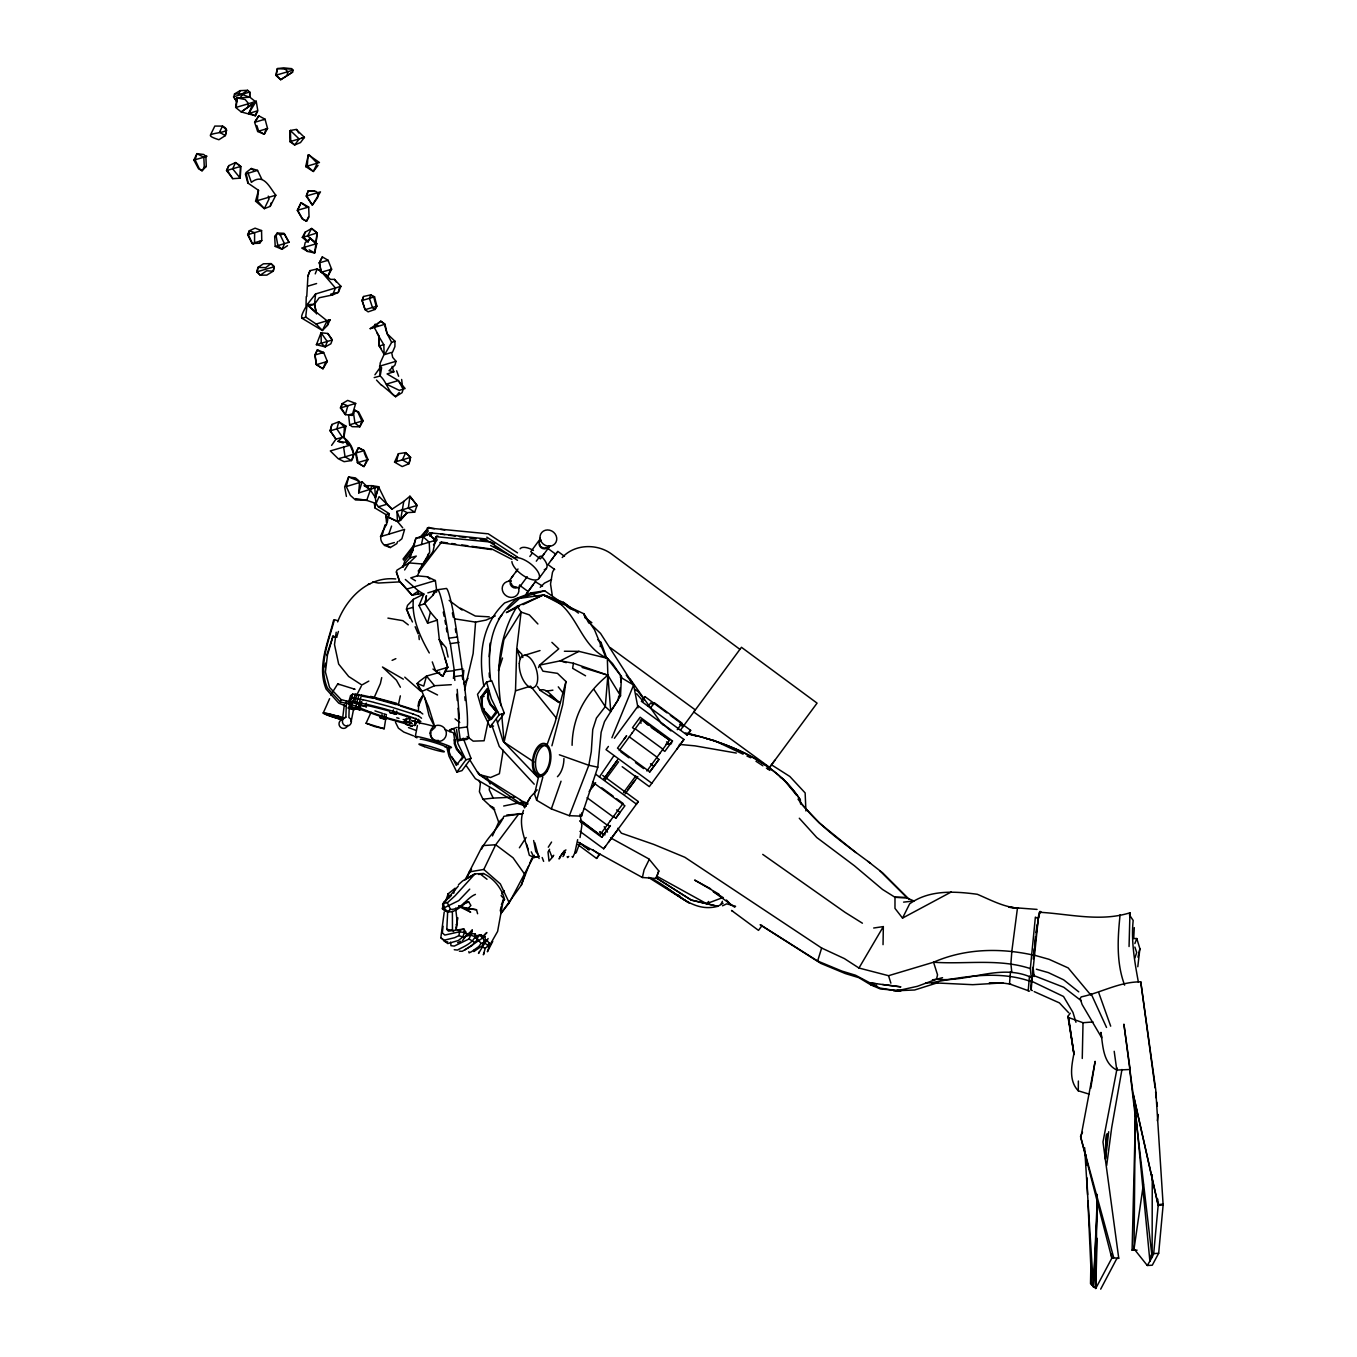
<?xml version="1.0" encoding="UTF-8"?>
<svg xmlns="http://www.w3.org/2000/svg" width="1357" height="1357" viewBox="0 0 1357 1357"><rect width="100%" height="100%" fill="white"/><g stroke="black" fill="none" stroke-linecap="round" stroke-linejoin="round"><path stroke-width="1.5" d="M1034.102 976.514L1033.203 968.169L1038.275 918.757L1035.374 917.111L1030.336 968.593L1031.269 977.396C1000.55 963.3 968.423 982.604 936.534 979.228L932.429 979.839M1032.643 974.089L1032.643 967.422M1152.263 1174.772L1152.127 1257.311L1147.276 1265.487L1134.045 1248.864L1135.317 1108.364M319.353 262.749L321.405 272.316L328.038 276.082L331.634 269.246L328.072 260.256L322.338 256.897L319.353 262.749L321.134 272.265L328.038 276.082L329.853 271.146M254.539 242.767L254.624 232.725L249.332 230.758L247.636 234.727L252.114 243.463L259.577 243.276L261.765 240.545L261.562 230.571L255.082 228.163L249.332 230.758L248.297 234.591L252.334 243.412L253.352 244.26L254.539 242.767L261.765 240.545M249.688 97.28L249.739 92.005L247.619 90.308L240.07 90.648L234.524 93.921L233.811 96.754L236.847 101.775L233.472 96.822L242.055 94.362L249.688 97.28L249.739 92.005L242.547 94.21L240.257 97.806M1097.101 1194.347L1095.727 1288.472L1090.519 1283.688L1091.062 1254.954M316.418 344.695L321.049 332.753L327.783 333.5L332.278 339.979L330.854 343.796L325.256 346.883L316.334 344.695L332.278 339.979L327.783 333.5M384.964 326.206L387.05 333.635L394.989 341.252L394.904 346.629L392.58 352.091M883.034 944.659L883.339 926.594L873.687 928.018M1150.041 1255.106L1149.922 1261.433L1134.961 1105.819M467.741 933.616L475.255 933.837L475.204 936.635C471.829 943.743 463.924 946.44 457.479 950.053L454.256 949.73M1082.258 1058.477L1083.022 1022.72L1068.468 1017.513L1067.925 1016.359L1070.249 1013.204M1137.081 1250.187L1132.094 1250.17L1135.402 1117.574L1129.669 1069.146M306.258 296.572L305.987 306.818C304.528 309.294 297.132 321.88 305.698 317.046L316.147 324.052L322.406 330.497L327.41 325.409L330.141 319.794L328.157 320.303L327.41 325.409M349.292 704.079L348.902 717.531A4.512 4.495 53.8 0 1 350.157 724.655A4.512 4.495 53.8 0 1 342.982 723.773A4.512 4.495 53.8 0 1 345.848 717.158L346.442 701.281L349.36 702.163M448.913 747.198L448.811 751.015L451.118 757.019L458.004 764.517M454.408 739.769L454.29 743.585L456.614 749.573L463.483 757.087L461.295 760.073M487.875 688.932L482.397 696.362L482.108 705.911L484.432 711.916L491.302 719.431L497.629 711.747L490.742 704.249L488.418 698.244L488.656 690.611M487.825 690.849L487.604 698.482L489.928 704.47L496.798 711.984M534.03 762.023L504.092 742.194L515.507 690.815L516.729 648.985L521.088 612.092L517.238 606.257L506.382 612.584L519.324 606.409M1097.151 1238.296L1095.727 1288.472L1111.824 1258.193L1111.332 1254.038M449.744 746.961L449.167 751.405L448.455 747.809M461.567 753.847L457.428 749.352L455.104 743.348L455.223 739.531M1037.732 919.384L1039.462 912.26C1069.486 913.939 1100.035 922.149 1129.957 912.803L1129.058 946.524M458.598 905.899L467.961 908.664L470.896 905.475L468.81 902.049L467.13 901.76C460.447 907.036 450.541 917.111 442.365 908.715L443.654 902.151L451.457 895.45M1084.633 1147.632L1093.437 1287.047L1097.101 1203.065M1029.522 991.153L1009.506 983.91L1010.49 971.612M538.983 774.898L534.573 794.218L536.66 800.24L551.332 808.891L569.363 815.693L581.525 816.151L597.792 767.197L601.134 732.288L604.493 721.636L620.522 695.802L621.438 676.566L612.465 663.454L605.459 656.5L594.57 629.885L583.747 613.703L543.326 594.943L519.544 598.386L507.569 609.072M1028.199 990.831L1029.471 976.158M1030.658 989.134L1031.676 976.887M1093.437 1287.047L1095.744 1241.044M1096.066 1234.768L1097.118 1213.853M1133.774 937.433L1134.265 927.611M347.596 443.756L343.915 436.835L344.373 426.692L338.741 421.773L331.905 424.487L330.175 430.763L335.959 439.142L331.6 445.384M495.322 615.908L486.077 620.081L475.578 622.117L473.135 653.514L464.637 689.78M1105.31 1157.691L1106.532 1134.622L1105.293 1153.552M388.407 517.254L389.306 513.675L385.88 514.557L374.651 507.789L376.093 503.481L375.363 497.832L378.671 486.722L358.689 492.896L359.554 482.634L357.315 480.463L348.63 476.986L344.661 486.892L346.408 496.425M447.963 897.995L448.2 893.788L455.121 888.207L453.73 893.279M489.215 656.737L490.114 643.116M1105.361 1159.217L1107.108 1133.841L1105.327 1156.859M353.448 709.813L351.158 721.585A14.757 1.086 16.7 0 0 351.124 721.178M1033.271 959.128L1034.238 948.747M479.411 951.732L478.495 953.411L486.824 939.79L488.791 942.827L488.13 945.778L485.246 948.289L483.363 954.785L484.178 952.987M402.435 566.395L410.085 557.812L416.277 556.065L409.051 562.901L397.024 570.11L396.278 572.009L399.416 581.135L412.138 595.231L418.261 593.925L418.516 590.957L405.336 579.49M418.567 703.486L418.312 706.403L423.045 695.7M500.954 705.691C496.051 671.885 498.579 635.788 517.238 606.257L543.326 594.943C578.065 604.594 576.895 644.914 607.325 658.315L607.868 675.209L605.29 706.624L596.435 718.04L592.738 729.574L591.296 751.591L588.819 765.28L569.363 815.693M533.657 840.543L535.761 851.568L538.169 854.605M429.287 652.954C420.178 636.993 411.476 618.198 413.359 599.336L423.876 594.061L418.516 590.957L412.138 595.231L399.569 581.101L396.498 571.976M581.525 816.151L581.814 812.792M457.716 930.359L463.958 929.104L464.552 932.564L462.584 937.178L458.344 940.503L447.708 943.59L440.838 937.721L444.214 912.006M462.974 679.569L463.806 670.307M453.628 931.53L452.458 930.223L452.39 911.446M1130.008 1068.332L1130.127 1069.486L1116.794 1070.062C1102.851 1063.159 1103.02 1045.772 1100.917 1032.389L1101.748 1037.817L1082.089 1004.485L1080.189 998.548L1081.207 996.886C1101.409 992.629 1119.559 981.705 1140.762 981.857L1155.706 1089.535L1163.136 1204.897L1158.166 1205.44L1133.146 1093.929L1152.127 1257.311L1153.687 1253.647L1158.166 1205.44L1157.758 1199.113M1147.276 1265.487L1152.263 1265.233L1158.674 1253.257L1163.136 1204.897M377.11 333.228L378.671 336.095L379.248 345.95L384.133 354.33L380.197 363.031L379.977 366.119L381.622 367.781L380.164 375.957C386.847 381.894 387.966 391.885 395.616 396.702L402.062 392.665L403.216 389.188L398.364 380.554L387.084 373.921L393.852 371.818L392.071 366.356M305.698 317.046L307.089 304.697L315.587 293.96L340.929 286.327L334.416 279.372L330.497 279.389L323.271 273.079M620.895 682.096L621.438 676.566L607.325 658.315L578.93 651.36L564.376 651.241M305.104 232.234L303.68 236.881L302.323 237.373L307.615 235.897L315.96 243.022L316.978 232.98L311.635 228.468L305.104 232.234L302.323 237.373L308.107 242.292M462.533 940.554L467.045 934.532L463.958 929.104L448.455 931.123L446.809 929.375L447.657 911.972M1034.679 944.591L1035.527 936.279M315.587 293.96L314.502 304.239L316.605 313.654M1033.949 954.87L1035.883 936.483M1078.374 1081.037L1078.272 1090.807L1089.196 1094.149M1090.74 1088.263L1095.133 1061.327L1080.817 1137.505L1113.775 1257.854L1118.745 1258.227L1102.987 1141.949L1117.133 1068.044M503.21 750.184L499.393 773.727L490.555 777.51L480.056 774.745L477.494 771.743M1105.667 1158.657L1106.125 1154.519M1106.583 1150.363L1108.669 1131.738M443.06 926.288L442.331 932.802L444.774 935.075L459.497 931.767L464.552 932.564L467.045 934.532M261.799 179.192L257.542 170.388L251.299 168.489L245.99 172.593L248.212 183.263L258.509 190.319L257.287 200.785L264.361 208.656L270.196 206.366L275.827 195.221C269.398 187.249 263.784 172.661 251.384 182.33L248.127 173.238L245.363 174.035L247.924 183.314M1137.794 966.727L1139.88 948.645L1136.793 938.552L1132.79 938.518M347.833 725.198A4.512 4.495 55 0 1 342.999 728.37A4.512 4.495 55 0 1 339.029 724.129A4.512 4.495 55 0 1 342.49 719.481L344.339 704.47M489.572 787.247L489.249 789.859L493.202 798.103L514.608 797.119M306.767 296.538L307.937 275.98L310.007 270.637L317.148 268.974L320.269 270.874M1036.019 932.53L1037.002 925.016M240.63 166.334L240.206 178.157L232.861 178.683L226.551 170.558L228.841 165.622L235.575 162.552L240.63 166.334L240.206 178.157L232.658 168.828L235.575 162.552L240.63 166.436L226.551 170.558L228.841 165.622M315.96 243.022L317.284 232.98L311.635 228.468L307.615 235.897L316.978 232.98M1036.171 934.413L1038.275 918.757L1040.005 911.378L1041.073 911.955M1106.667 1165.51L1111.671 1127.752L1121.968 1069.486M307.666 251.452L304.239 247.398L305.104 242.801L310.295 238.357L315.893 243.768L314.654 252.979L307.666 251.452L301.763 248.06L316.826 243.582L314.654 252.979L309.125 249.841M325.069 667.033L325.595 663.183M336.197 632.226L334.5 644.592L338.656 664.065L348.664 676.481L361.844 685.014L368.816 681.095M402.724 527.822L397.431 521.41L396.939 511.385L401.943 509.91L407.151 512.658L414.665 512.183L417.074 505.364L409.916 496.238L403.792 501.378L400.502 520.393L397.431 521.41L387.695 516.83L389.306 513.675L378.382 506.806L376.093 503.481L366.712 500.36L355.704 498.63M551.892 642.353L558.745 648.85L539.543 665.117L542.919 671.172L557.473 673.36L565.954 681.519L562.714 704.69L551.909 745.807M453.391 678.398L454.222 672.648M1032.456 975.496L1031.116 990.203L1032.389 990.525M1143.408 1184.169L1134.045 1248.864L1132.094 1250.17M538.542 667.593L539.543 665.117L560.288 660.842L573.4 663.234L572.654 668.322L585.562 675.803M572.094 745.315C572.501 716.309 585.681 693.291 607.868 675.209L620.522 695.802M210.539 134.835L214.83 126.065L222.497 126.116L226.602 130.068L225.313 135.615L218.901 139.737C191.829 131.12 239.595 135.174 222.497 126.116L219.512 132.206L225.313 135.615L226.5 130.035M404.623 569.957L409.051 562.901L422.994 564.054L429.677 552.112L429.236 542.223L423.096 536.795L415.887 538.22L409.475 557.897M371.14 712.221L366.085 723.23L374.413 726.487L384.184 728.743L386.05 716.767M1157.334 1120.763L1158.318 1114.504M440.838 937.721L444.044 940.248L454.714 937.67L458.903 935.601L459.989 929.528M472.236 930.105L471.659 933.803L468.979 934.278L472.236 930.105L467.894 934.328M577.658 839.661L574.825 852.925L572.705 857.403L572.094 856.538M618.758 696.039L618.063 700.144L612.092 709.202M619.471 691.934L620.166 687.829M274.029 266.735L273.266 271.163L266.803 275.115L260.29 275.183L256.795 271.875L257.983 267.397L263.428 263.801L271.027 263.614L274.284 266.718L273.266 271.163L266.634 270.789L260.29 275.183L257.236 271.807L257.983 267.397L265.701 267.651L271.027 263.614L274.284 266.718L256.795 271.875M428.473 553.707L427.913 556.794L423.333 563.291M305.698 166.606L308.378 154.749L319.438 162.518L305.698 166.606L313.348 171.474L318.064 165.401M343.915 436.835L345.916 426.115L338.741 421.773L336.875 428.948L342.422 437.31C348.868 439.295 357.62 453.153 351.395 460.583L344.084 461.668L338.181 458.683L330.311 450.931L350.242 445.13L346.747 444.044M456.173 929.392L457.343 923.133L455.647 908.189M206.264 166.436L205.891 156.462L203.72 154.477L196.935 153.646L193.864 160.092L198.546 168.777L202.04 170.778L206.264 166.436L204.296 167.132L202.04 170.778L199.275 168.624L195.103 159.821L196.935 153.646L203.821 157.242L206.976 156.191L205.891 156.462M455.935 928.069L457.869 917.824M500.275 910.954L501.038 906.849M600.218 646.577L601.015 642.421L597.792 639.656M1120.102 914.788C1117.642 938.179 1116.183 962.69 1124.614 985.131M488.266 720.737L484.11 740.769L473.203 741.143L467.062 736.529M410.085 557.812L413.631 546.803L421.433 544.547L423.096 536.795L428.846 534.183L435.376 540.307L433.137 550.976M398.28 705.25L400.349 695.853M410.594 457.377L402.384 459.853L405.709 452.61L410.459 457.326L409.017 463.704L402.215 466.571L394.548 462.109L398.398 453.73L405.709 452.61L410.594 457.377L409.017 463.704L402.384 459.853L394.548 462.109M381.724 677.618L380.367 683.623L373.82 698.346L362.59 696.26M1137.963 957.194L1139.88 948.645M547.058 744.705L555.081 722.45L565.954 681.519M760.683 924.965L817.626 961.01L841.9 971.086L855.555 975.242L879.607 987.998L896.926 990.831L917.417 986.302L936.534 979.228L937.534 974.818L933.565 962.232L888.547 975.7L858.964 968.033L844.376 958.585L821.647 948.034L684.844 857.268L653.769 844.41L621.387 833.181L617.774 828.279M355.67 403.419L352.142 415.395L345.39 414.631L340.42 407.948L342.134 403.674L347.68 400.4L355.67 403.419L340.42 407.948M339.182 288.549L338.3 292.4L332.533 294.944L319.2 297.76L314.502 304.239L308.616 306.071L307.089 304.697L314.502 304.239L316.418 313.704M396.566 461.397L398.398 453.73M275.742 75.28L277.371 68.613L283.664 67.85L291.551 68.664L293.061 70.174L292.586 72.125L280.678 79.707L275.742 75.28L293.061 70.174M375.363 497.832L378.671 486.722L371.92 485.67L366.712 500.36L355.449 499.936L350.36 495.373L346.289 486.552L348.63 476.986L355.432 477.901L359.164 481.09M287.022 75.347L287.888 71.802L285.157 69.088L277.371 68.613L276.302 75.195L280.678 79.707L292.586 72.125M1038.529 918.095L1039.411 914.584M427.591 623.168L430.44 612.177L424.995 603.712L426.454 595.757L424.995 603.712L419.025 605.578L427.591 623.168L437.412 620.098M343.27 442.959L338.029 441.33L342.422 437.31L335.959 439.142L330.175 430.763L331.905 424.487M413.631 546.803L415.887 538.22L428.846 534.183L435.376 540.307L421.433 544.547M536.66 800.24L542.817 777.171M382.504 534.183L384.964 524.989L386.592 524.43M270.196 206.366L271.146 202.871M580.05 837.523L581.848 825.582L580.033 814.251M403.029 567.294L404.657 561.272L413.342 550.196M412.443 621.981L406.438 609.174L407.507 605.392L413.359 599.336M565.038 852.366L562.731 854.147L564.342 850.907L565.038 852.366L563.579 854.673M268.279 196.12L269.093 198.851L264.361 208.656L255.574 201.175L258.509 190.319M338.419 631.463L336.655 637.23L333.025 636.128L327.478 654.922L325.409 672.003L329.564 687.422L341.099 699.584L359.368 704.571L357.858 709.049L355.449 708.354M257.135 110.918L248.704 113.547L252.945 103.726L241.224 111.953L247.534 107.44L248.636 103.709L256.219 101.232L257.83 110.782L255.404 115.752L241.224 111.953L235.626 107.44L237.068 97.958L249.892 97.229L255.201 101.419M363.014 699.805L354.007 698.227L352.99 701.637L350.445 701.739L352.735 694.122L364.27 695.581M415.819 721.653L414.665 725.469L411.985 725.147M416.463 721.551L414.665 725.469L416.412 721.805M323.288 712.9L329.598 698.685M366.712 710.678L350.649 704.283L340.37 702.01L341.099 699.584M348.851 701.365L350.564 695.649L352.735 694.122M349.885 706.522L356.179 708.439L349.885 706.522L350.835 703.35M350.649 704.283L351.378 701.857M350.004 707.37L355.195 709.134L348.902 707.218L350.004 707.37L350.954 704.198M350.988 706.675L351.938 703.52M355.28 694.004L352.99 701.637L368.29 704.656M354.72 701.84L357.01 694.224M356.806 702.18L359.096 694.563M355.432 708.032L356.382 704.877M359.249 702.638L361.539 695.021M360.114 704.928L366.407 706.76L360.114 704.928L361.081 701.756M360.894 704.962L361.844 701.806M354.194 708.32L359.978 709.999L360.674 706.556M365.338 706.268L366.288 703.113M381.096 717.717C394.293 721.873 374.396 716.615 381.096 717.717L382.046 714.545M383.505 718.413L384.455 715.258M385.303 719.074L386.253 715.919M396.855 711.153L395.905 714.325L389.612 712.476L392.563 713.087L393.513 709.915M405.573 721.449L411.833 723.366L405.573 721.449L406.523 718.277M405.93 724.282L412.206 726.216L405.93 724.282L406.879 721.11M409.068 722.263L410.018 719.108M409.407 725.096L410.357 721.924M418.533 719.227L417.583 722.399L414.869 721.313L415.819 718.141M416.345 721.958L415.327 725.35L414.886 722.552L420.823 721.517L418.787 720.041M417.43 725.52L415.276 736.58M326.647 655.516L333.025 636.128M358.689 492.896L362.098 481.752L369.935 489.436L375.482 497.697L374.82 487.977L371.92 485.67L364.287 485.738L369.935 489.436M337.74 620.726L334.416 619.708C328.564 641.725 317.962 665.693 327.444 688.118L340.37 702.01M817.626 961.01L821.647 948.034M481.565 849.177C487.078 837.354 498.545 828.652 503.871 816.32L523.208 813.471M528.823 865.783L521.359 885.052L500.767 913.702L509.231 902.812L534.302 855.317M352.481 414.343L352.142 415.395L351.073 414.767M523.497 810.417C517.645 825.226 526.007 840.763 529.315 855.266L534.064 857.505L537.609 856.827M501.428 904.797L503.379 899.708L504.516 899.538C502.09 888.53 493.727 878.318 483.482 873.552L478.631 874.485M502.531 658.026L498.426 670.595L503.922 639.588L521.088 612.092L529.349 614.891L537.898 623.983M450.558 942.097L450.982 945.693L454.273 946.083L469.081 938.925L471.235 933.616M350.564 695.649L351.65 696.972M424.215 603.865L432.866 595.367L433.901 592.297M1134.893 957.923L1136.708 952.546L1134.859 947.067M521.359 885.052L524.938 874.603L513.065 857.811L495.695 844.766L482.668 845.598L465.502 879.251M259.577 243.276L260.391 240.901M382.012 536.015L380.367 536.643L388.78 534.2L391.579 526.092M579.541 843.579L576.437 852.111L575.605 853.282L574.995 852.417M287.514 245.685L282.052 249.264L277.863 245.719L276.166 236.152L277.235 233.065L283.834 233.302L289.007 242.292L275.217 246.397L274.674 236.542L277.235 233.065L280.22 234.948L284.478 243.751L282.052 249.264L275.217 246.397M479.428 934.854L484.924 936.432L485.382 940.147L482.464 943.675M551.332 808.891L561.052 781.208M256.558 112.529L255.404 115.752L249.484 113.174M445.113 902.422L448.2 893.788L449.54 897.265M238.968 93.718L240.07 90.648M376.907 306.173L365.118 309.667L362.115 300.508L363.574 296.488L370.732 294.876L374.549 296.81L376.907 306.173L375.075 309.43L368.137 311.856L365.067 309.617L362.048 300.474L363.574 296.488M310.007 270.637L307.937 275.98M306.224 196.07L320.473 191.88L312.331 205.094L306.716 195.985L308.124 190.947L315.91 191.388L317.657 192.796L317.725 197.494L312.331 205.094L306.224 196.07L308.124 190.947L314.722 191.167M485.382 940.147L482.651 945.473L473.847 951.562L473.763 950.358M353.566 413.648L354.872 410.204L358.689 412.053L363.15 420.738L359.809 426.81L352.125 426.675L349.648 424.741L348.613 414.869L353.566 413.648L355.025 423.282L359.809 426.81L361.98 421.196L357.943 412.341L354.872 410.204M1134.876 943.573L1136.793 938.552M315.231 273.877L317.148 268.974L321.643 271.96L335.467 288.04L332.533 294.944M397.618 541.562L396.787 543.631L390.307 547.55L384.591 545.412C373.786 535.761 389.272 527.432 387.695 516.83L397.211 521.478M502.752 818.576L498.697 822.155L492.472 835.929M325.052 363.523L322.983 368.765L316.317 364.592L314.892 354.991L317.368 349.885L323.661 352.464L327.342 361.437L322.983 368.765L316.317 364.592M338.029 441.33L345.984 442.365L350.123 445.249L353.94 454.171L351.395 460.583L345.051 456.851L339.25 458.479M529.586 863.883L531.842 858.218M611.922 737.733L633.617 685.031L600.54 633.414L588.684 622.1M524.599 807.466L530.604 796.847L537.168 789.876M419.025 605.578L423.876 594.061L418.261 593.925M308.293 217.12L306.546 221.225L302.289 218.901L297.302 210.318L301.05 202.719L308.684 207.044L309.057 216.967L306.546 221.225L302.509 218.918L297.692 210.335L301.05 202.719L307.394 207.299L308.684 207.044L297.302 210.318M469.285 871.889L483.804 869.464L495.695 844.766L519.086 813.522M376.093 503.481L379.146 496.594L391.952 509.214L403.792 501.378M366.288 461.431L363.981 466.571L357.366 462.601L355.551 453.102L358.384 447.725L364.185 450.626L368.001 459.565L363.981 466.571L357.366 462.601M418.516 572.807L422.417 564.054M458.259 886.087L442.535 904.61M296.437 129.627L304.426 137.362L300.491 142.57L294.673 144.962L289.957 141.654L289.821 131.68L290.364 130.493L296.555 129.373L298.71 132.969M486.281 941.385L486.824 939.79M503.379 899.708L497.612 931.411L488.757 946.965L489.928 943.539L488.791 942.827M415.496 580.796L410.798 577.861L417.362 575.843L422.994 564.054M1082.513 1132.23L1080.511 1136.437L1111.824 1258.193L1113.775 1257.854M720.821 904.542L722.416 901.319M799.29 818.237L816.778 837.523L854.35 865.715L882.508 889.446L894.992 897.265L894.975 908.376L902.524 918.095L909.648 903.83C929.257 889.683 954.531 891.227 977.311 894.28C990.593 899.928 1003.773 907.138 1018.445 908.206L1009.201 907.239L1018.445 908.206M322.338 256.897L319.336 262.868L328.072 260.256L327.054 260.459M361.25 686.235L356.721 695.055M554.301 568.753L552.486 572.281L550.535 584.019L552.333 595.808M258.797 115.854L254.624 122.317L257.66 131.459L264.276 134.258L267.55 128.491L265.056 119.195L258.797 115.854L254.624 122.317L265.056 119.195L263.597 119.518M1100.68 1289.15L1116.794 1258.601L1118.745 1258.227M337.622 621.913C346.747 597.945 368.12 576.148 395.718 578.964M492.744 941.419L487.384 951.783L488.707 948.153L488.13 945.778L484.703 942.894M549.568 849.261L548.024 852.077L549.025 861.067L553.266 856.335M565.971 849.957C563.189 850.279 556.031 863.883 560.424 857.047M430.44 612.177L437.259 620.234L439.346 639.69L447.759 667.339L442.755 676.312L432.968 669.052M564.291 854.639L562.951 856.572M394.989 341.252L391.647 342.388L384.71 354.55L391.63 352.413L392.682 357.366L396.04 361.318L394.972 365.05L389.018 370.732L393.852 371.818M559.033 702.57L540.12 690.374C546.65 686.489 554.538 700.449 560.424 702.536M465.621 879.573L471.541 869.175M858.964 968.033L883.339 926.594M658.739 870.906L656.059 878.471L658.874 871.058L648.951 858.964L610.582 837.846M526.55 803.666L529.892 798.103M486.315 941.537L488.113 938.518M419.567 700.992L422.773 695.683M248.704 113.547L256.219 101.232M695.072 710.084L693.715 711.916L769.606 767.35M330.701 695.038L337.757 683.911L355.059 689.305L354.041 689.22M422.807 695.53L418.685 702.027L418.414 711.899L400.298 705.928M548.279 847.209L551.57 842.052M519.392 847.786L526.126 837.506M308.175 241.512L310.295 238.357L316.826 243.582L315.893 243.768M592.246 787.484L594.637 783.99M599.404 777.001L613.72 756.002M469.743 889.106L458.751 900.624L442.365 908.715M308.073 286.09L316.588 283.545M559.796 857.302L563.206 852.518M374.922 374.786L379.553 368.375M502.836 901.879L504.516 899.538L501.089 895.535M604.069 778.545L617.622 759.801M603.882 778.833L617.231 760.412M432.866 595.367L436.632 590.21L435.376 580.542L427.336 576.776L417.362 575.843M475.561 935.957L479.394 935.194L482.973 938.009L484.619 942.199L481.023 943.505L478.784 946.575L471.473 951.749L469.098 952.868L468.827 951.63M555.708 554.182L548.041 548.533M608.394 746.435L606.036 749.641L651.818 783.243L683.928 739.48L638.163 705.877L614.382 738.276M643.116 699.143L644.948 696.633L666.949 712.866M631.87 733.374L641.844 719.753L669.578 740.108L662.538 749.709L664.828 751.405L672.478 740.973L640.165 717.242L632.515 727.674L634.805 729.354M580.355 820.612L599.93 834.979L607.478 824.7L609.768 826.379L601.762 837.286L579.66 821.053M610.48 820.595L607.173 825.107L584.341 808.331M659.994 753.186L656.635 757.749L658.942 759.428L649.816 771.862L617.486 748.148L626.629 735.715L624.101 739.107M649.511 772.269L658.942 759.428M608.479 842.256L638.333 801.58L602.729 775.441M688.813 732.848L690.645 730.337L670.341 715.36M540.256 538.831L530.74 551.722L540.408 558.863L549.941 545.972M542.359 556.234L543.987 554.029M589.159 791.504L595.638 782.684M619.182 750.642L632.26 732.831M605.103 780.122L618.605 761.769M635.805 775.916L623.491 792.675M625.085 793.93L634.754 780.784M610.175 821.002L623.067 803.463L616.536 798.679M659.587 753.729L662.945 749.166L635.212 728.811M601.762 837.286L610.413 825.531M613.483 816.49L615.79 818.186L624.899 805.77L592.585 782.039M695.242 709.847L610.175 647.56M577.946 844.682L596.554 858.421L598.522 855.741M579.948 831.366L603.678 848.787L617.316 830.23M676.685 749.318L683.928 739.48M517.984 568.99L508.892 581.288M529.858 556.455L532.249 553.215M536.286 561.187L539.865 556.336M518.425 588.633L527.228 576.708M526.177 594.162L526.889 593.196M526.465 593.772L534.929 582.306M531.164 587.411L527.449 592.449M531.35 587.174L532.996 584.935M535.37 581.729L542.512 586.088M551.637 559.695L550.535 561.187M552.146 558.999L556.93 552.536M550.28 561.527L548.007 564.597L554.725 569.55M551.247 560.22L553.334 557.405M554.131 556.319L555.522 554.419M556.37 553.283L557.795 551.366L564.495 556.319M538.899 578.54L546.447 568.312M449.862 731.779L452.118 728.709M497.527 722.467L504.329 713.273L491.692 680.62L486.569 682.079L477.511 694.343L482.312 711.102L490.148 726.996L493.558 726.012M482.481 706.302L480.7 697.328L487.095 688.678L488.418 698.244M487.621 690.187L482.397 696.362M455.104 743.348L453.781 733.781M451.949 756.782L456.308 765.484L462.703 756.833L457.428 749.352M484.093 708.676L484.805 712.289L489.623 720.38L496.017 711.73L490.742 704.249M446.538 746.214L448.997 756.205L456.834 772.099L465.892 759.835L471.015 758.376L463.212 738.191M490.148 726.996L499.206 714.732L504.329 713.273M471.015 758.376L461.957 770.64L456.834 772.099M644.948 696.633L641.471 701.382L687.134 735.121L689.695 731.66M648.188 706.335L650.715 702.892L653.022 704.571M641.844 719.753L647.967 725.096M650.614 707.828L654.379 702.739L682.045 723.179L677.279 729.642M599.93 834.979L580.66 820.205M672.478 740.973L669.968 744.365L666.575 741.872M680.434 730.151L741.448 647.289L817.067 703.13L768.299 769.165M615.79 818.186L620.047 812.402L616.638 809.908M651.818 783.243L649.308 786.636L622.185 766.722M687.151 735.121L690.645 730.337M596.554 858.421L599.913 853.875M603.678 848.787L605.561 846.242M638.333 801.58L636.45 804.141L595.757 774.27M762.142 925.457L758.512 930.376L731.525 910.445L732.746 911.344M511.538 577.726L513.167 575.521M515.643 572.179L517.017 570.313M518.578 588.446L519.29 587.479M520.46 585.885L528.11 591.533M547.617 549.11L549.229 546.939M534.387 583.052L535.659 581.339M641.505 701.315L644.015 697.922M669.578 740.108L651.224 727.488M646.916 770.997L657.042 757.206L629.309 736.851M739.921 649.358L611.261 553.792C596.724 543.36 574.554 544.038 562.205 557.54M769.334 767.774L770.691 765.942M475.255 933.837L477.393 939.621L471.914 945.625L462.279 951.274L459.378 951.206M433.714 540.035L436.835 535.964L437.955 536.1M433.901 541.477L436.225 536.693L490.929 542.071L494.559 543.953M433.494 544.819L437.141 539.95L436.36 538.169M771.471 764.805L774.847 760.31M628.02 789.621L637.807 776.628M418.193 571.06L420.636 567.854M426.76 559.847L432.866 551.841M418.685 572.06L441.568 542.105L447.64 542.953M456.257 924.558L457.343 923.133M403.012 559.084L414.513 544.327M419.618 537.762L428.948 527.195M403.521 560.102L413.597 547.193M421.162 537.508L427.455 529.434L427.302 527.924L487.146 533.725M424.487 535.93L428.218 531.181L427.455 529.434M501.632 893.941L504.227 890.616M429.864 536.252L432.442 532.996L430.78 533.708M463.585 683.775L467.978 678.415M498.426 619.148L502.107 614.704M399.246 392.444L395.616 396.702L381.894 385.269M568.753 856.403L567.701 857.573L567.158 856.691M656.754 876.198L706.607 903.694L708.625 901.489M482.549 937.263L486.875 932.53L484.025 935.227M439.804 542.63L441.568 542.105M475.425 894.399C466.418 897.995 461.397 909.784 450.507 909.394L447.589 911.836L444.299 908.172L443.502 903.202L447.335 902.778L454.985 895.874L474.967 873.874L483.482 873.552M399.179 520.681L407.151 512.658L400.502 520.393L396.939 511.385M540.205 587.31L544.462 583.137L551.57 579.592M349.58 424.809L363.15 420.738M553.758 855.266L551.96 856.929L550.959 854.435M458.462 884.73L462.635 880.93L474.967 873.874L464.535 879.828M377.772 323.831L380.808 321.202L384.981 324.255L370.207 328.648L380.808 321.202L384.981 324.255L387.135 333.669L391.647 342.388M475.018 938.281L476.544 936.992M398.992 541.104L401.876 538.763L404.607 529.383L388.78 534.2M484.924 936.432L465.095 949.815M334.416 619.708L333.585 620.285C328.123 642.556 316.86 666.372 326.104 689.051L338.758 703.147L345.543 705.962M336.655 637.23L332.431 636.535M360.538 704.843L355.771 708.999L350.649 707.591M342.49 719.481L345.848 717.158M456.546 729.557L458.174 740.685L460.227 739.26L468.928 738.021L467.3 726.894A51.803 4.325 81.9 0 0 463.042 675.345L457.462 636.976A51.82 4.308 81.9 0 0 446.046 588.514L437.344 589.752M468.928 738.021L466.876 739.446L458.174 740.685M247.534 107.44L252.945 103.726M247.619 90.308L242.157 93.904L234.524 93.921M723.06 903.253L717.734 906.323C689.814 913.787 672.156 886.613 648.765 877.436M439.719 672.326L426.505 676.074L419.517 681.248L417.159 683.521L419.126 688.406L421.908 691.425L434.545 685.726L451.27 684.674M902.524 918.095L951.291 891.956M578.93 651.36L560.288 660.842L566.242 662.64M523.005 604.645L543.326 594.943L563.359 602.321L578.438 613.11M722.518 905.798L726.724 903.847L735.596 906.272M392.105 660.367L395.854 658.654M457.546 942.725L460.871 941.266M258.627 131.052L257.66 131.459L267.55 128.491L266.176 128.813L264.276 134.258L258.627 131.052L256.829 125.556M374.549 296.81L362.115 300.508M560.254 601.711L544.734 590.804L531.079 592.907L504.634 602.949C481.362 624.61 478.19 656.788 483.957 686.438M706.607 903.694L721.144 898.198M345.916 426.115L330.243 430.831M464.111 932.157L465.638 931.597M362.098 481.752L346.289 486.552M330.141 319.794L316.147 324.052M370.207 328.648L372.106 328.021M280.22 234.948L284.342 233.608L289.007 242.292M449.557 729.795L457.122 727.352M275.827 195.221L255.574 201.175M515.507 690.815L530.57 686.15L556.624 718.43M261.562 230.571L247.636 234.727M435.376 580.542L407.253 588.972M524.701 655.261L540.018 650.563M422.807 713.986L420.042 711.967M421.552 718.209L418.787 716.174M427.828 592.873L436.632 590.21L434.427 590.77M248.127 173.238L257.542 170.388M353.94 454.171L345.051 456.851L343.626 447.199M378.382 506.806L387.44 504.092M398.364 380.554L386.372 384.116L399.297 390.358L405.132 388.526L398.585 380.961M432.272 661.894L435.597 670.952L447.725 667.339L444.96 658.111M463.602 903.592L468.81 902.049M394.378 542.546L384.591 545.412L386.304 544.802L390.307 547.55M544.734 590.804L516.542 598.878C489.996 620.454 486.993 649.443 490.742 681.214M401.943 509.91L417.04 505.483L409.916 496.238L408.355 508.078L414.665 512.183M480.7 697.328L484.11 696.362M406.438 609.174L412.647 607.478M378.179 326.358L375.16 324.153L374.295 327.512L379.044 336.129L379.281 345.967L383.827 344.729L384.133 354.33M301.644 138.109L304.426 137.362L289.957 141.654M539.374 856.114L534.064 857.505L531.282 851.84M936.534 979.228L942.538 977.685M464.976 936.5L470.319 935.126L475.204 936.635L477.393 939.621M274.674 236.542L276.166 236.152M321.83 352.905L323.661 352.464L314.892 354.991M339.64 286.632L340.929 286.327L338.3 292.4L330.718 294.147M193.864 160.092L203.821 157.242L204.296 167.132M325.748 361.776L327.342 361.437L316.537 364.66L315.028 355.042L317.368 349.885L320.337 351.904M368.375 584.138L370.003 583.798M503.684 806.007L521.987 802.258L527.754 804.26M330.463 269.483L331.634 269.246L321.134 272.265M367.052 459.718L368.001 459.565L358.078 462.516L356.145 453.017L358.384 447.725L364.185 450.626L355.551 453.102M447.759 667.339L446.623 667.508L442.755 676.312L435.597 670.952M546.243 691.171L552.91 690.17M374.193 377.619L380.164 375.957L379.621 366.186L395.939 361.301M436.564 592.178A51.82 4.325 81.9 0 1 448.76 638.214L457.462 636.976M448.76 638.214L450.354 643.608L459.056 642.37M454.883 680.417A51.82 4.308 81.9 0 0 454.341 676.6L454.222 670.171L462.924 668.933M454.341 676.6L463.042 675.362M460.227 739.26L458.598 728.115L467.3 726.894M481.481 934.922L479.394 935.194L477.121 938.281L481.023 943.505M903.575 902.134L913.956 900.98L906.239 897.672L894.992 897.265L906.917 897.639L879.93 870.838M1130.127 1069.486L1123.901 1024.145L1132.925 1092.589L1158.098 1204.643L1163.068 1204.1M478.902 780.309L480.378 783.515L479.411 791.742L482.939 799.205L493.202 798.103M445.3 671.494L454.493 670.714M666.033 744.111L671.511 743.67M506.806 814.997L521.156 813.895M1153.687 1253.647L1158.674 1253.257M1083.022 1022.72L1093.013 1021.957M366.085 723.23L384.184 728.743M285.157 69.088L291.551 68.664M399.433 581.899L378.264 583.052L372.734 581.899M925.61 982.892L937.908 982.655L914.618 989.999L893.652 990.847M354.007 698.227L351.48 698.346L349.563 700.619M489.249 616.841L475.34 616.044L460.413 608.224M1034.17 955.294C1000.821 947.763 965.319 948.306 933.565 962.232C965.726 964.488 999.125 958.279 1030.336 968.593M454.629 618.826L475.578 622.117M578.438 842.307L642.387 877.504L656.059 878.471M679.331 744.399L694.954 745.858L736.342 753.05M378.671 336.095L383.827 344.729M1037.053 909.411L1017.479 907.918L1011.83 951.291L1010.897 963.741L1011.745 971.883M429.44 532.724L487.01 539.068M387.915 618.113L402.876 620.675L408.27 624.865M232.725 178.666L227.264 170.253M430.288 528.178L434.444 528.67M440.686 529.417L444.842 529.925M467.961 908.664L476.494 909.733L477.613 913.736M445.69 911.226L448.2 911.548M876.52 983.757L868.412 982.705L900.878 986.861L882.61 984.52M440.94 542.783L491.624 549.585M440.737 534.115L444.875 534.675M449.031 535.235L455.24 536.066M459.378 536.643L465.604 537.474M469.743 538.034L475.951 538.882M480.107 539.441L486.315 540.273M451.677 543.512L455.715 544.072M461.77 544.903L467.826 545.751M471.863 546.311L492.065 549.11L511.894 559.355M446.809 929.375L452.458 930.223M444.18 941.351L447.776 941.911M403.385 722.161L405.2 722.28L404.742 719.481L410.696 718.447L409.577 717.632M476.494 909.733L463.585 907.697L470.658 912.158L458.7 906.374M417.583 722.399L411.341 720.465L414.869 721.313M370.597 696.378L396.719 703.35M365.321 705.165L371.665 706.471M1009.506 983.91L1010.795 984.164L1001.347 982.824L988.931 983.333L1002.84 982.892L972.748 984.69L931.682 982.739C964.403 976.378 999.753 970.17 1031.557 981.773L1031.507 980.619M760.124 924.779L820.815 963.385L845.19 973.512L858.845 977.668L870.94 984.945L876.944 986.115M897.011 990.067L901.014 990.847L880.337 988.948L870.94 984.945M687.388 733.458C729.727 743.212 775.78 761.972 800.342 799.884L800.63 804.039M597.792 767.197L588.819 765.28L559.372 754.797M685.404 732.967C728.539 742.703 775.034 761.498 800.342 799.884M405.964 723.875L385.456 718.04M464.569 937.687L458.903 935.601M688.253 734.001L696.311 736.037M706.369 738.581L714.427 740.617L743.093 754.17M403.182 719.515L405.149 720.024M364.287 485.738L367.815 486.671M375.855 698.923L396.244 704.673M396.753 717.751L398.975 718.379M1036.341 969.186L1048.418 972.63L1063.634 979.822L1078.747 991.865M392.767 712.035L406.642 716.428M582.085 667.423L607.868 675.209L610.786 711.662L605.29 706.624L594.112 689.729M383.743 713.765L386.474 714.63M392.563 713.087L395.905 714.325M526.228 806.245L518.357 803.683L475.374 778.681L465.994 765.331M382.369 713.324L374.956 710.864M381.334 716.717L359.147 708.965M1033.593 954.972L1049.046 959.314L1068.163 967.914L1090.841 995.071M573.4 663.234L607.868 675.209M413.003 713.918L392.699 707.506A50.769 3.732 16.7 0 0 384.455 705.216A51.447 3.732 16.7 0 0 374.159 702.468M357.858 709.049L359.724 709.728M415.937 710.322L393.954 703.282A50.786 3.698 16.7 0 0 385.609 700.924A51.447 3.766 16.7 0 0 375.448 698.261M1034.17 991.594L1059.41 1002.891L1068.654 1012.729M408.508 727.573L415.683 730.32M413.512 735.867L403.775 732.051L398.415 728.166L395.498 722.297M520.189 800.291L527.839 803.48M525.77 805.719L520.104 803.344L478.733 774.253L469.776 759.852M482.108 946.982L485.246 948.289M630.174 679.06L660.825 722.501L670.952 730.897M718.973 894.178L694.631 880.082L710.627 888.784M746.91 755.985L750.743 757.783M493.931 807.788L490.267 806.024L482.939 799.205M427.251 689.78L437.548 694.988M338.843 684.708L337.757 683.911M490.589 545.514L514.591 557.88M494.253 546.583L499.834 549.466M543.326 594.943L561.408 604.51M599.607 831.807L605.086 834.826M1039.462 912.26L1040.48 912.837M648.697 877.521L689.526 903.287M403.334 679.145L382.47 666.999L396.431 680.196L400.4 687.236M1033.525 975.462L1063.735 987.251L1081.207 1000.72M469.081 938.925L474.39 942.318M620.149 676.99L633.617 685.031L638.011 707.845M723.349 897.723L713.205 891.549L734.816 907.29M1031.083 980.958L1063.515 996.479L1072.98 1012.458L1075.948 1022.279M862.407 923.201L845.004 912.311L762.736 854.384M480.056 774.745L520.766 800.121M655.685 877.572L691.273 900.081L717.734 906.323L691.29 900.081L655.753 877.487M531.079 592.907L536.388 596.3M771.404 764.737L789.825 776.475L805.142 792.929L805.922 810.943M486.79 537.135L517.712 557.184M488.113 533.725L517.509 552.859M487.417 540.544L517.526 560.356M755.968 761.226L762.922 765.806M766.417 768.096L769.894 770.386M780.343 777.239L783.837 779.529L796.525 795.185M664.777 886.698L688.304 902.388M449.15 600.405L462.058 610.039M567.158 606.562L570.602 608.988M634.855 689.322L638.18 691.68L644.388 699.754M585.138 617.893L591.856 622.676M870.516 863.289C844.699 844.003 817.406 825.31 798.018 799.137M650.512 763.754L653.921 766.247M620.811 751.846L628.97 757.834M635.483 762.617L643.642 768.605M601.863 787.891L613.279 796.271M587.089 797.746L613.194 816.897M600.252 832.231L603.661 834.725M592.636 849.618L599.37 854.571M679.636 724.265L682.978 726.707M678.11 894.857L680.535 896.655M455.036 718.888L459.735 722.484M549.755 695.31L558.032 701.722M855.962 852.62L819.374 823.004L800.494 802.886M480.666 874.315L487.01 879.285M867.988 861.424L882.644 872.856L908.749 898.945M563.359 602.321L572.976 610.005M251.299 168.489L253.488 170.287M494.711 809.654L490.267 806.024L494.355 810.095L498.697 822.155M427.336 576.776L429.948 579.015M483.804 869.464L500.343 883.916L509.231 902.812M404.776 677.16L420.653 691.12M301.678 318.081L322.406 330.497L327.088 320.812L308.616 306.071L315.282 312.381M392.309 509.316L387.067 504.092L378.501 486.756M520.359 658.756L516.729 648.985L521.75 654.142L522.835 657.517M537.779 777.408L503.04 741.21L496.611 719.77M726.436 900.03L731.576 905.475M376.5 380.079L381.554 385.439M434.545 685.726L426.505 676.074L423.74 686.099L417.159 683.521L421.739 691.052M534.234 784.21L499.274 746.452L491.556 724.451M660.825 722.501L663.217 725.113M485.263 711.679L490.759 717.683M642.387 877.504L644.083 869.905L649.291 859.354M636.654 693.749L643.184 701.382M439.346 639.69L446.046 647.628L448.081 657.076M304.782 238.238L307.004 240.935M1078.272 1090.807C1068.587 1080.749 1071.572 1065.856 1073.93 1053.524L1068.468 1017.513L1073.998 1054.576L1067.925 1016.359M558.27 686.846L563.291 693.291M626.255 675.107L633.617 685.031M379.248 345.95L381.385 348.851M334.416 279.372L336.502 282.273M537.389 686.388L540.12 690.374M516.729 648.985L519.086 652.446M1129.363 914.805L1133.18 920.453C1130.992 940.978 1134.673 961.909 1138.387 982.163M1032.999 973.631L1033.864 974.937M439.312 639.52L442.518 644.575M604.187 826.701L607.478 832.095M450.507 909.394L447.335 902.778M588.768 622.965L583.747 613.703L585.071 617.537M521.987 802.258L524.65 807.839M487.129 777.544L490.148 784.024M1091.215 994.003L1106.532 1027.453M539.085 858.523L534.862 842.833M550.654 853.57L549.415 850.669M415.157 626.73L418.126 633.889M364.151 452.543L366.339 457.92M486.569 682.079L491.37 698.821L499.206 714.732M453.866 728.777L458.055 743.924L465.892 759.835M542.172 857.522L543.631 861.339M396.634 370.817L398.619 376.262M601.015 642.421L606.732 658.179M1098.729 992.662L1110.688 1026.163M406.71 609.14L409.95 618.232M421.908 691.425L428.575 706.878L435.071 727.64L429.066 715.648L424.792 697.871M526.652 844.325L528.382 849.787M888.547 975.7L890.871 983.163M448.2 893.788L449.201 897.723M1140.762 981.857L1155.095 1087.856M640.334 719.905L641.013 723.298M387.305 522.174L385.897 514.557L386.457 522.462M454.341 739.616L455.087 743.738M455.324 628.817L455.901 632.566M446.317 628.172L446.911 631.921M450.354 643.608L454.222 670.171M374.362 503.583L374.939 507.671M1114.199 1051.302L1116.794 1070.062L1116.675 1068.96M462.177 675.243L462.686 679.043M401.638 379.468L402.571 387.203M1155.604 1091.961L1156.334 1098.101M1156.842 1102.206L1157.334 1106.311M418.855 635.687L419.262 639.588M459.361 718.582L457.207 689.373M501.649 713.799L504.092 742.194M1129.957 912.803L1130.177 916.925M1085.837 1154.502L1086.312 1165.052M1086.872 1177.723L1087.636 1194.601M1087.907 1200.928L1091.673 1285.367M489.215 672.919L489.385 677.058M456.63 694.224A51.82 4.308 81.9 0 1 457.309 700.517M458.038 708.269A51.82 4.308 81.9 0 1 458.598 728.064M464.823 696.769A41.626 3.46 81.9 0 1 465.18 700.5M443.247 612.143A41.626 3.46 81.9 0 1 444.112 616.265M444.909 620.302A41.626 3.46 81.9 0 1 445.622 624.152M452.373 612.94A41.626 3.46 81.9 0 1 453.255 617.248M340.743 716.818A12.586 0.916 16.7 0 1 337.961 716.004M342.151 719.77A14.757 1.086 16.7 0 1 323.085 713.036A14.757 1.086 16.7 0 1 341.947 717.582M341.404 719.38A12.586 0.916 16.7 0 1 325.154 713.646A12.586 0.916 16.7 0 1 341.269 717.531M412.765 713.884A24.85 1.815 16.7 0 1 418.55 716.123M362.709 699.686A50.158 3.732 16.8 0 1 373.769 702.298M438.599 740.464A6.463 6.429 54.9 0 1 430.949 732.288M431.628 730.761A6.463 6.429 54.9 0 1 434.053 728.488M366.492 710.627A40.914 3.036 16.7 0 0 381.08 715.801A39.726 2.968 16.7 0 0 387.525 717.887L400.943 721.653A14.096 1.035 16.7 0 0 403.436 722.178M412.867 717.768A24.867 1.764 16.9 0 1 418.143 719.872M406.574 716.411A14.249 1.018 16.8 0 1 409.526 717.616M413.546 717.921A24.443 1.73 16.8 0 0 410.068 716.666L391.681 710.898A50.786 3.698 16.7 0 0 383.319 708.541A51.447 3.766 16.7 0 0 368.51 704.741M409.475 724.689A24.952 1.849 16.8 0 1 406.167 723.943M364.643 695.717A50.175 3.596 16.6 0 1 375.584 698.329M416.294 710.389A24.952 1.883 16.6 0 1 420.348 712.035M372.072 706.641A41.117 2.968 16.7 0 1 389.612 711.187M420.28 739.26A13.316 0.967 16.7 0 1 435.614 742.941A13.316 0.967 16.7 0 1 445.045 747.079M444.892 729.727A18.896 1.391 16.7 0 1 454.374 734.358M419.483 723.722A18.896 1.391 16.7 0 1 434.019 726.368M416.921 737.818A18.896 1.391 16.7 0 1 434.817 741.075A18.896 1.391 16.7 0 1 448.234 747.351M546.125 547.465A3.986 3.613 36.5 0 1 541.172 546.701M540.374 545.582A3.986 3.613 36.5 0 1 540.001 544.293M548.72 545.667A5.072 4.597 36.4 0 1 541.222 547.787A5.072 4.597 36.4 0 1 541.053 540.001M518.917 589.159A8.668 7.854 36.4 0 1 510.995 597.419A8.668 7.854 36.4 0 1 502.192 588.446A8.668 7.854 36.4 0 1 511.131 581.237M517.916 587.377A5.072 4.597 36.4 0 1 510.927 580.253M519.782 584.85A5.072 4.597 36.4 0 1 519.103 586.292M516.203 586.818A3.986 3.613 36.5 0 1 511.284 583.188M514.71 557.727A16.403 6.938 36.5 0 1 536.88 570.144A16.403 6.938 36.5 0 1 530.282 579.1A16.403 6.938 36.5 0 1 511.894 561.544M520.07 548.822A16.403 6.938 36.5 0 1 533.437 550.433M540.985 556.014A16.403 6.938 36.5 0 1 544.259 569.635M563.935 758.478A16.844 8.956 -80.7 0 1 557.439 776.696M543.377 775.084A15.046 8.006 -80.7 0 1 535.71 760.208A15.046 8.006 -80.7 0 1 546.973 745.722M307.937 155.97L307.327 166.249L313.348 171.474L317.233 163.298L309.718 155.427L308.378 154.749L307.937 155.97M237.068 97.958L236.203 107.356L248.636 103.709L245.176 99.519L237.068 97.958M342.134 403.674L341.116 407.795L345.39 414.631L347.816 405.828L342.134 403.674M290.364 130.493L290.754 141.501L294.673 144.962L299.185 139.008L290.364 130.493M321.049 332.753L321.253 343.355L325.256 346.883L327.258 341.557L321.049 332.753M370.732 294.876L369.46 298.404L372.48 307.547L375.075 309.43L376.211 306.428L373.752 297.115L370.732 294.876M349.02 708.049L347.918 707.896L354.211 709.813L349.02 708.049M589.006 849.736L579.252 842.527L588.989 849.787M430.135 733.119A8.125 8.091 54.8 0 0 442.094 740.549A8.125 8.091 54.8 0 0 442.518 726.487A8.125 8.091 54.8 0 0 430.135 733.119M424.334 746.604A13.316 0.984 16.7 0 0 444.282 751.795A13.316 0.984 16.7 0 0 426.098 745.366A13.316 0.984 16.7 0 0 424.334 746.604M540.035 538.22A8.668 7.854 36.5 0 0 553.334 545.09A8.668 7.854 36.5 0 0 551.756 530.977A8.668 7.854 36.5 0 0 540.035 538.22M519.307 663.471A16.844 8.142 73 0 0 532.266 687.812A16.844 8.142 73 0 0 533.861 663.319A16.844 8.142 73 0 0 519.307 663.471M547.295 770.878A16.844 8.956 -80.7 0 0 545.26 743.636A16.844 8.956 -80.7 0 0 532.504 765.569A16.844 8.956 -80.7 0 0 547.295 770.878M546.701 769.741A15.046 8.006 -80.7 0 0 544.886 745.366A15.046 8.006 -80.7 0 0 533.488 764.975A15.046 8.006 -80.7 0 0 546.701 769.741"/></g></svg>
